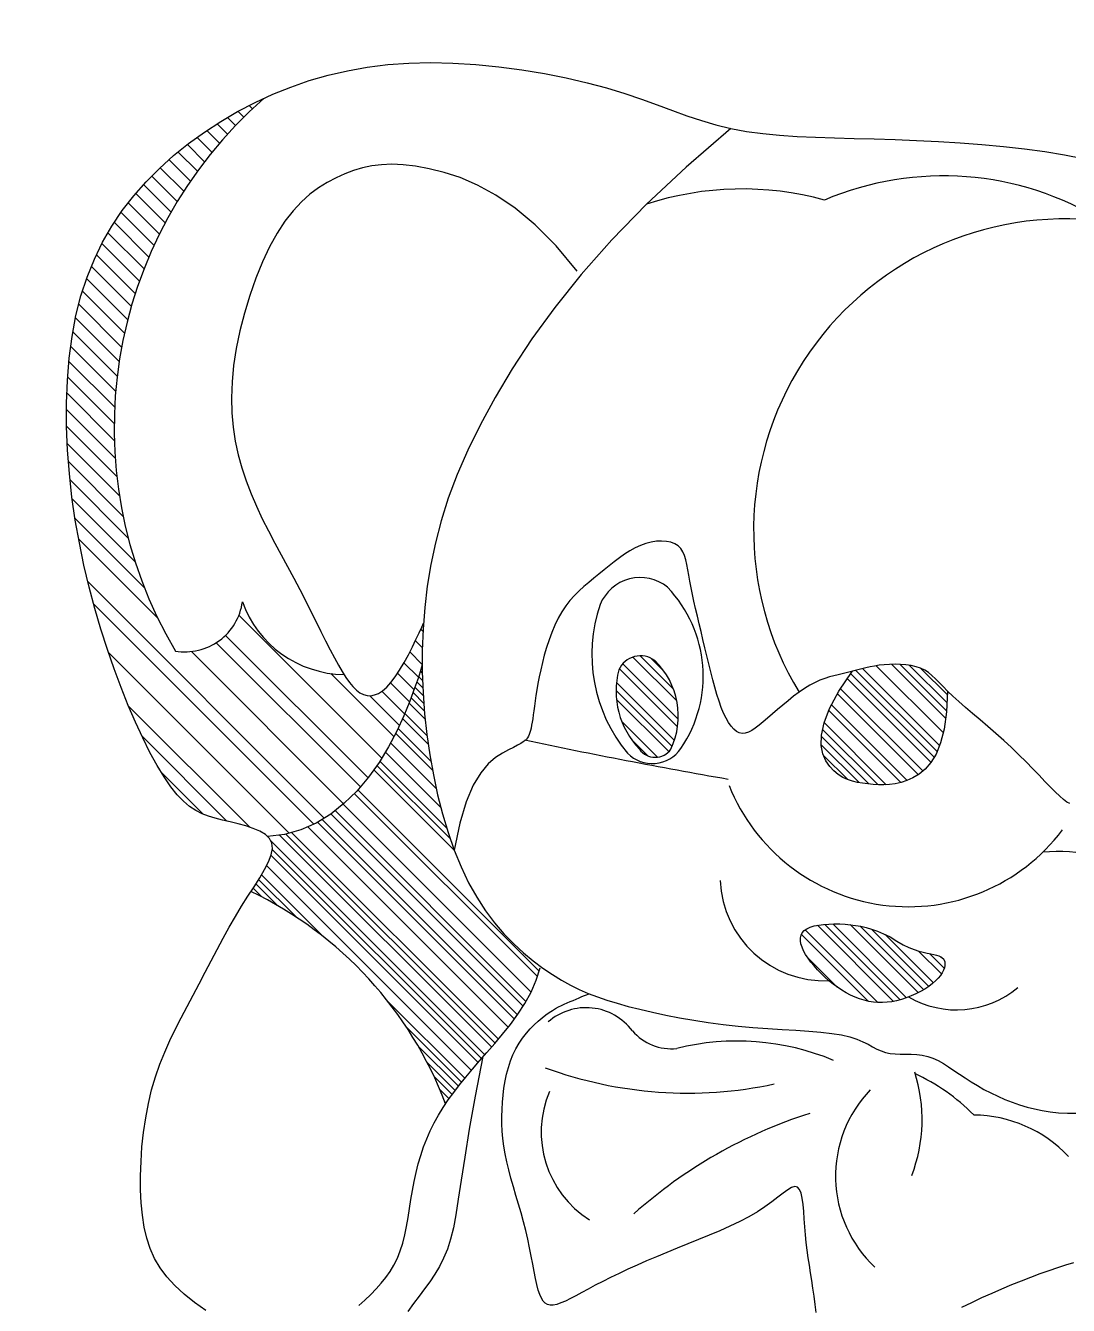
# Model space of a CAD drawing. Header units: millimetres. Extents: x 30176 to 68715, y 55479 to 72995.
# Drawn here: x 48409.3 to 48612.4, y 57484.8 to 57734.2 of the extents above; entities that cross this region are included whole.
import ezdxf

# ---------------------------------------------------------------- set-up
doc = ezdxf.new("R2010")
doc.units = ezdxf.units.MM

# ---------------------------------------------------------------- blocks, each defined once
blk = doc.blocks.new('A$C7F2A1D0A')
for p, q in [((1620.87, 832.45), (1624.64, 833.33)), ((1624.64, 833.33), (1628.5, 834.02)), ((1628.5, 834.02), (1632.48, 834.52)), ((1632.48, 834.52), (1636.58, 834.82)), ((1636.58, 834.82), (1640.82, 834.92)), ((1640.82, 834.92), (1645.19, 834.82)), ((1645.19, 834.82), (1649.65, 834.53)), ((1649.65, 834.53), (1654.14, 834.08)), ((1654.14, 834.08), (1658.61, 833.48)), ((1658.61, 833.48), (1663, 832.75)), ((1613.61, 830.14), (1617.2, 831.39)), ((1617.2, 831.39), (1620.87, 832.45)), ((1663, 832.75), (1667.25, 831.91)), ((1667.25, 831.91), (1671.31, 830.97)), ((1671.31, 830.97), (1675.12, 829.96)), ((1606.63, 827.12), (1610.09, 828.72)), ((1610.09, 828.72), (1613.61, 830.14)), ((1675.12, 829.96), (1678.65, 828.88)), ((1678.65, 828.88), (1681.92, 827.78)), ((1603.24, 825.35), (1606.63, 827.12)), ((1606.11, 825.88), (1605.47, 826.52)), ((1607.81, 827.44), (1607.66, 827.59)), ((1681.92, 827.78), (1684.99, 826.68)), ((1684.99, 826.68), (1687.93, 825.59)), ((1687.93, 825.59), (1690.77, 824.56)), ((1596.76, 821.35), (1599.94, 823.43)), ((1601.25, 820.94), (1599.23, 822.96)), ((1599.94, 823.43), (1603.24, 825.35)), ((1602.82, 822.63), (1601.26, 824.19)), ((1604.44, 824.28), (1603.32, 825.4)), ((1690.77, 824.56), (1693.59, 823.61)), ((1693.59, 823.61), (1696.42, 822.76)), ((1593.69, 819.13), (1596.76, 821.35)), ((1599.72, 819.2), (1597.25, 821.67)), ((1699.34, 822.05), (1690.61, 814.55)), ((1696.42, 822.76), (1699.34, 822.05)), ((1699.34, 822.05), (1702.37, 821.48)), ((1702.37, 821.48), (1705.54, 821.06)), ((1705.54, 821.06), (1708.83, 820.74)), ((1708.83, 820.74), (1712.26, 820.52)), ((1712.26, 820.52), (1715.82, 820.36)), ((1590.77, 816.77), (1593.69, 819.13)), ((1596.79, 815.59), (1593.45, 818.93)), ((1598.23, 817.42), (1595.33, 820.32)), ((1715.82, 820.36), (1719.51, 820.24)), ((1719.51, 820.24), (1723.33, 820.14)), ((1723.33, 820.14), (1727.28, 820.03)), ((1727.28, 820.03), (1731.35, 819.9)), ((1731.35, 819.9), (1735.52, 819.73)), ((1735.52, 819.73), (1739.75, 819.52)), ((1739.75, 819.52), (1744, 819.26)), ((1744, 819.26), (1748.24, 818.94)), ((1748.24, 818.94), (1752.42, 818.55)), ((1752.42, 818.55), (1756.52, 818.09)), ((1756.52, 818.09), (1760.49, 817.55)), ((1588, 814.27), (1590.77, 816.77)), ((1594.05, 811.81), (1589.88, 815.97)), ((1595.4, 813.72), (1591.64, 817.47)), ((1760.49, 817.55), (1764.31, 816.93)), ((1764.31, 816.93), (1767.99, 816.23)), ((1585.41, 811.66), (1588, 814.27)), ((1592.74, 809.84), (1588.16, 814.42)), ((1624.13, 813.21), (1622.42, 812.46)), ((1625.84, 813.85), (1624.13, 813.21)), ((1627.58, 814.38), (1625.84, 813.85)), ((1629.38, 814.77), (1627.58, 814.38)), ((1631.27, 815.01), (1629.38, 814.77)), ((1633.3, 815.09), (1631.27, 815.01)), ((1635.5, 815), (1633.3, 815.09)), ((1637.9, 814.72), (1635.5, 815)), ((1640.54, 814.23), (1637.9, 814.72)), ((1643.45, 813.52), (1640.54, 814.23)), ((1646.6, 812.49), (1643.45, 813.52)), ((1690.61, 814.55), (1682.9, 807.32)), ((1583, 808.92), (1585.41, 811.66)), ((1590.28, 805.77), (1584.93, 811.12)), ((1591.49, 807.83), (1586.53, 812.79)), ((1619, 810.51), (1617.32, 809.26)), ((1620.71, 811.57), (1619, 810.51)), ((1622.42, 812.46), (1620.71, 811.57)), ((1649.98, 811.04), (1646.6, 812.49)), ((1653.57, 809.09), (1649.98, 811.04)), ((1580.78, 806.06), (1583, 808.92)), ((1589.12, 803.66), (1583.4, 809.38)), ((1617.32, 809.26), (1615.66, 807.79)), ((1657.33, 806.53), (1653.57, 809.09)), ((1578.76, 803.06), (1580.78, 806.06)), ((1586.96, 799.29), (1580.54, 805.71)), ((1588.02, 801.5), (1581.95, 807.57)), ((1614.04, 806.05), (1612.46, 804.03)), ((1615.66, 807.79), (1614.04, 806.05)), ((1661.24, 803.27), (1657.33, 806.53)), ((1682.9, 807.32), (1676.12, 800.34)), ((1576.95, 799.91), (1578.76, 803.06)), ((1585.96, 797.02), (1579.23, 803.75)), ((1612.46, 804.03), (1610.93, 801.69)), ((1665.27, 799.22), (1661.24, 803.27)), ((1585.02, 794.7), (1577.99, 801.72)), ((1610.93, 801.69), (1609.46, 799.02)), ((1575.33, 796.6), (1576.95, 799.91)), ((1584.13, 792.32), (1576.81, 799.64)), ((1609.46, 799.02), (1608.07, 796.06)), ((1669.42, 794.26), (1665.27, 799.22)), ((1676.12, 800.34), (1670.19, 793.63)), ((1573.92, 793.12), (1575.33, 796.6)), ((1583.3, 789.88), (1575.74, 797.44)), ((1608.07, 796.06), (1606.79, 792.89)), ((1572.73, 789.46), (1573.92, 793.12)), ((1582.54, 787.38), (1574.75, 795.17)), ((1670.19, 793.63), (1665.04, 787.2)), ((1581.84, 784.81), (1573.83, 792.82)), ((1606.79, 792.89), (1605.61, 789.55)), ((1571.75, 785.61), (1572.73, 789.46)), ((1581.21, 782.17), (1573.02, 790.36)), ((1605.61, 789.55), (1604.58, 786.11)), ((1570.98, 781.56), (1571.75, 785.61)), ((1580.65, 779.46), (1572.31, 787.81)), ((1604.58, 786.11), (1603.7, 782.65)), ((1665.04, 787.2), (1660.57, 781.05)), ((1580.18, 776.67), (1571.67, 785.18)), ((1570.43, 777.34), (1570.98, 781.56)), ((1579.79, 773.8), (1571.15, 782.43)), ((1603.7, 782.65), (1602.98, 779.21)), ((1660.57, 781.05), (1656.72, 775.2)), ((1579.49, 770.83), (1570.72, 779.59)), ((1602.98, 779.21), (1602.46, 775.87)), ((1570.07, 772.98), (1570.43, 777.34)), ((1579.29, 767.76), (1570.37, 776.68)), ((1602.46, 775.87), (1602.15, 772.67)), ((1579.19, 764.59), (1570.12, 773.66)), ((1656.72, 775.2), (1653.39, 769.64)), ((1569.9, 768.51), (1570.07, 772.98)), ((1602.15, 772.67), (1602.03, 769.61)), ((1569.92, 763.98), (1569.9, 768.51)), ((1579.22, 761.29), (1569.98, 770.54)), ((1602.03, 769.61), (1602.1, 766.68)), ((1653.39, 769.64), (1650.53, 764.38)), ((1579.39, 757.85), (1569.91, 767.34)), ((1602.1, 766.68), (1602.35, 763.86)), ((1579.72, 754.26), (1569.92, 764.06)), ((1570.11, 759.4), (1569.92, 763.98)), ((1602.35, 763.86), (1602.76, 761.14)), ((1650.53, 764.38), (1648.08, 759.38)), ((1580.23, 750.49), (1570.06, 760.66)), ((1602.76, 761.14), (1603.33, 758.5)), ((1570.46, 754.81), (1570.11, 759.4)), ((1603.33, 758.5), (1604.04, 755.92)), ((1648.08, 759.38), (1646.01, 754.62)), ((1580.95, 746.49), (1570.28, 757.16)), ((1604.04, 755.92), (1604.88, 753.39)), ((1570.97, 750.25), (1570.46, 754.81)), ((1581.95, 742.23), (1570.6, 753.58)), ((1604.88, 753.39), (1605.85, 750.9)), ((1646.01, 754.62), (1644.29, 750.04)), ((1605.85, 750.9), (1606.91, 748.44)), ((1571.62, 745.75), (1570.97, 750.25)), ((1583.29, 737.62), (1571.02, 749.89)), ((1606.91, 748.44), (1608.05, 746.02)), ((1644.29, 750.04), (1642.89, 745.62)), ((1585.1, 732.54), (1571.58, 746.07)), ((1572.41, 741.31), (1571.62, 745.75)), ((1608.05, 746.02), (1609.25, 743.64)), ((1609.25, 743.64), (1610.49, 741.28)), ((1642.89, 745.62), (1641.76, 741.31)), ((1587.64, 726.74), (1572.27, 742.11)), ((1573.31, 736.96), (1572.41, 741.31)), ((1610.49, 741.28), (1611.73, 738.97)), ((1641.76, 741.31), (1640.87, 737.08)), ((1681.71, 740.82), (1680.67, 740.34)), ((1682.77, 741.2), (1681.71, 740.82)), ((1683.82, 741.47), (1682.77, 741.2)), ((1684.85, 741.63), (1683.82, 741.47)), ((1685.84, 741.67), (1684.85, 741.63)), ((1686.77, 741.61), (1685.84, 741.67)), ((1687.63, 741.43), (1686.77, 741.61)), ((1688.39, 741.14), (1687.63, 741.43)), ((1689.04, 740.74), (1688.39, 741.14)), ((1689.56, 740.22), (1689.04, 740.74)), ((1611.73, 738.97), (1612.97, 736.69)), ((1677.62, 738.39), (1676.62, 737.63)), ((1678.62, 739.11), (1677.62, 738.39)), ((1679.64, 739.76), (1678.62, 739.11)), ((1680.67, 740.34), (1679.64, 739.76)), ((1689.98, 739.59), (1689.56, 740.22)), ((1690.31, 738.86), (1689.98, 739.59)), ((1690.56, 738.02), (1690.31, 738.86)), ((1574.33, 732.69), (1573.31, 736.96)), ((1612.97, 736.69), (1614.18, 734.44)), ((1640.87, 737.08), (1640.2, 732.89)), ((1674.63, 736.04), (1673.64, 735.23)), ((1675.62, 736.84), (1674.63, 736.04)), ((1676.62, 737.63), (1675.62, 736.84)), ((1690.78, 737.1), (1690.56, 738.02)), ((1690.96, 736.09), (1690.78, 737.1)), ((1691.15, 735), (1690.96, 736.09)), ((1620.13, 687.71), (1574.07, 733.78)), ((1614.18, 734.44), (1615.34, 732.23)), ((1671.68, 733.63), (1670.71, 732.82)), ((1672.66, 734.43), (1671.68, 733.63)), ((1673.64, 735.23), (1672.66, 734.43)), ((1691.35, 733.83), (1691.15, 735)), ((1691.58, 732.59), (1691.35, 733.83)), ((1575.43, 728.53), (1574.33, 732.69)), ((1615.34, 732.23), (1616.45, 730.07)), ((1640.2, 732.89), (1639.7, 728.7)), ((1668.86, 731.07), (1667.99, 730.1)), ((1669.77, 731.97), (1668.86, 731.07)), ((1670.71, 732.82), (1669.77, 731.97)), ((1691.85, 731.29), (1691.58, 732.59)), ((1692.15, 729.93), (1691.85, 731.29)), ((1618.06, 686.52), (1575.21, 729.37)), ((1576.62, 724.48), (1575.43, 728.53)), ((1604.21, 729.77), (1604.17, 729.81)), ((1616.45, 730.07), (1617.51, 727.97)), ((1639.7, 728.7), (1639.38, 724.52)), ((1667.17, 729.06), (1666.4, 727.91)), ((1667.99, 730.1), (1667.17, 729.06)), ((1692.47, 728.52), (1692.15, 729.93)), ((1692.81, 727.07), (1692.47, 728.52)), ((1631.33, 699.39), (1603.49, 727.22)), ((1617.51, 727.97), (1618.52, 725.95)), ((1618.52, 725.95), (1619.48, 724.02)), ((1665.69, 726.65), (1665.04, 725.3)), ((1666.4, 727.91), (1665.69, 726.65)), ((1693.16, 725.57), (1692.81, 727.07)), ((1577.88, 720.55), (1576.62, 724.48)), ((1628.65, 695.53), (1600.89, 723.29)), ((1619.48, 724.02), (1620.39, 722.2)), ((1637.99, 722.5), (1638.61, 723.8)), ((1638.61, 723.8), (1639.11, 724.88)), ((1639.36, 724.03), (1638.92, 724.46)), ((1639.11, 724.88), (1639.47, 725.67)), ((1639.38, 724.52), (1639.21, 720.36)), ((1664.44, 723.88), (1663.91, 722.42)), ((1665.04, 725.3), (1664.44, 723.88)), ((1693.53, 724.04), (1693.16, 725.57)), ((1693.9, 722.48), (1693.53, 724.04)), ((1627.15, 693.76), (1599.06, 721.85)), ((1620.39, 722.2), (1621.26, 720.5)), ((1636.5, 719.52), (1637.28, 721.05)), ((1637.28, 721.05), (1637.99, 722.5)), ((1639.23, 720.88), (1637.87, 722.25)), ((1663.42, 720.93), (1662.99, 719.44)), ((1663.91, 722.42), (1663.42, 720.93)), ((1694.27, 720.9), (1693.9, 722.48)), ((1694.64, 719.31), (1694.27, 720.9)), ((1579.2, 716.76), (1577.88, 720.55)), ((1613.29, 684.76), (1578.09, 719.96)), ((1623.9, 690.47), (1594.23, 720.15)), ((1621.26, 720.5), (1622.09, 718.93)), ((1622.09, 718.93), (1622.87, 717.5)), ((1635.66, 717.99), (1636.5, 719.52)), ((1639.21, 717.64), (1636.78, 720.07)), ((1639.21, 720.36), (1639.21, 716.22)), ((1662.99, 719.44), (1662.61, 717.98)), ((1688.8, 710.52), (1680.26, 719.05)), ((1688.15, 712.8), (1681.65, 719.3)), ((1686.36, 716.23), (1683.73, 718.86)), ((1695.02, 717.73), (1694.64, 719.31)), ((1580.56, 713.12), (1579.2, 716.76)), ((1633.68, 703.56), (1621.38, 715.86)), ((1622.87, 717.5), (1623.61, 716.23)), ((1623.61, 716.23), (1624.33, 715.1)), ((1633.94, 715.21), (1634.8, 716.53)), ((1637.62, 712.69), (1634.4, 715.91)), ((1634.8, 716.53), (1635.66, 717.99)), ((1638.46, 715.12), (1635.64, 717.94)), ((1638.94, 716.65), (1638.45, 715.09)), ((1639.22, 716), (1638.85, 716.36)), ((1639.21, 717.55), (1638.94, 716.65)), ((1639.21, 717.42), (1639.18, 717.45)), ((1639.21, 716.22), (1639.36, 712.11)), ((1662.28, 716.56), (1661.99, 715.2)), ((1662.61, 717.98), (1662.28, 716.56)), ((1688.94, 705.47), (1677.62, 716.8)), ((1689.08, 706.97), (1678.29, 717.76)), ((1695.4, 716.17), (1695.02, 717.73)), ((1695.79, 714.65), (1695.4, 716.17)), ((1721.03, 715.8), (1720.22, 715.62)), ((1720.36, 712.4), (1722.95, 716.27)), ((1721.81, 715.98), (1721.03, 715.8)), ((1722.57, 716.17), (1721.81, 715.98)), ((1723.32, 716.37), (1722.57, 716.17)), ((1738.94, 699.58), (1722.67, 715.85)), ((1724.07, 716.58), (1723.32, 716.37)), ((1739.5, 700.65), (1723.68, 716.47)), ((1724.84, 716.78), (1724.07, 716.58)), ((1725.62, 716.98), (1724.84, 716.78)), ((1739.97, 701.82), (1724.97, 716.82)), ((1726.44, 717.16), (1725.62, 716.98)), ((1727.31, 717.32), (1726.44, 717.16)), ((1728.23, 717.46), (1727.31, 717.32)), ((1740.7, 704.35), (1727.67, 717.38)), ((1729.22, 717.57), (1728.23, 717.46)), ((1730.26, 717.64), (1729.22, 717.57)), ((1731.32, 717.66), (1730.26, 717.64)), ((1741.17, 707.15), (1730.67, 717.65)), ((1732.39, 717.64), (1731.32, 717.66)), ((1741.36, 708.6), (1732.31, 717.64)), ((1733.44, 717.55), (1732.39, 717.64)), ((1734.46, 717.4), (1733.44, 717.55)), ((1741.44, 710.15), (1734.13, 717.45)), ((1735.42, 717.18), (1734.46, 717.4)), ((1736.3, 716.89), (1735.42, 717.18)), ((1737.09, 716.5), (1736.3, 716.89)), ((1741.52, 711.7), (1736.36, 716.85)), ((1737.81, 716.04), (1737.09, 716.5)), ((1738.5, 715.49), (1737.81, 716.04)), ((1624.33, 715.1), (1625.03, 714.13)), ((1625.03, 714.13), (1625.71, 713.31)), ((1625.71, 713.31), (1626.39, 712.64)), ((1632.28, 713.2), (1633.1, 714.1)), ((1636.73, 710.32), (1633.03, 714.02)), ((1633.1, 714.1), (1633.94, 715.21)), ((1638.45, 715.09), (1637.73, 712.99)), ((1639.32, 713.06), (1638.16, 714.23)), ((1639.27, 714.53), (1638.51, 715.29)), ((1661.75, 713.92), (1661.54, 712.71)), ((1661.99, 715.2), (1661.75, 713.92)), ((1688.33, 702.82), (1677.06, 714.09)), ((1696.19, 713.18), (1695.79, 714.65)), ((1714.73, 713.6), (1713.69, 712.96)), ((1715.73, 714.13), (1714.73, 713.6)), ((1716.69, 714.56), (1715.73, 714.13)), ((1717.62, 714.91), (1716.69, 714.56)), ((1718.52, 715.19), (1717.62, 714.91)), ((1719.38, 715.42), (1718.52, 715.19)), ((1720.22, 715.62), (1719.38, 715.42)), ((1738.32, 698.56), (1722.01, 714.87)), ((1739.18, 714.85), (1738.5, 715.49)), ((1739.9, 714.13), (1739.18, 714.85)), ((1740.68, 713.32), (1739.9, 714.13)), ((1741.55, 712.43), (1740.68, 713.32)), ((1581.95, 709.64), (1580.56, 713.12)), ((1626.39, 712.64), (1627.07, 712.13)), ((1627.07, 712.13), (1627.76, 711.77)), ((1627.76, 711.77), (1628.46, 711.57)), ((1628.46, 711.57), (1629.19, 711.54)), ((1634.76, 705.76), (1629.01, 711.51)), ((1629.19, 711.54), (1629.93, 711.68)), ((1629.93, 711.68), (1630.69, 711.99)), ((1630.69, 711.99), (1631.47, 712.5)), ((1635.78, 708.01), (1631.36, 712.42)), ((1631.47, 712.5), (1632.28, 713.2)), ((1637.73, 712.99), (1636.79, 710.47)), ((1639.62, 708.52), (1637.03, 711.11)), ((1639.51, 710.05), (1637.42, 712.14)), ((1639.4, 711.57), (1637.8, 713.17)), ((1639.36, 712.11), (1639.65, 708.03)), ((1661.36, 711.58), (1661.21, 710.51)), ((1661.54, 712.71), (1661.36, 711.58)), ((1687.88, 701.64), (1676.97, 712.54)), ((1687.24, 700.64), (1677.05, 710.83)), ((1696.6, 711.78), (1696.19, 713.18)), ((1697.03, 710.47), (1696.6, 711.78)), ((1711.56, 711.42), (1710.49, 710.57)), ((1712.63, 712.22), (1711.56, 711.42)), ((1713.69, 712.96), (1712.63, 712.22)), ((1718.57, 709.07), (1720.36, 712.4)), ((1735.82, 696.16), (1720.09, 711.89)), ((1736.75, 696.87), (1720.71, 712.91)), ((1741.55, 712.43), (1741.35, 708.38)), ((1742.56, 711.46), (1741.55, 712.43)), ((1743.72, 710.4), (1742.56, 711.46)), ((1583.35, 706.36), (1581.95, 709.64)), ((1605.59, 685.92), (1582, 709.51)), ((1636.79, 710.47), (1635.63, 707.64)), ((1639.77, 706.96), (1636.64, 710.09)), ((1660.95, 708.62), (1660.84, 707.8)), ((1661.07, 709.53), (1660.95, 708.62)), ((1661.21, 710.51), (1661.07, 709.53)), ((1697.47, 709.26), (1697.03, 710.47)), ((1697.92, 708.15), (1697.47, 709.26)), ((1708.41, 708.83), (1707.42, 707.98)), ((1709.43, 709.7), (1708.41, 708.83)), ((1710.49, 710.57), (1709.43, 709.7)), ((1717.48, 706.23), (1718.57, 709.07)), ((1732.46, 694.63), (1718.42, 708.67)), ((1733.68, 695.04), (1718.95, 709.77)), ((1741.35, 708.38), (1740.87, 705.04)), ((1745.01, 709.26), (1743.72, 710.4)), ((1746.4, 708.07), (1745.01, 709.26)), ((1584.77, 703.31), (1583.35, 706.36)), ((1635.63, 707.64), (1634.24, 704.63)), ((1640.36, 702.12), (1635.38, 707.11)), ((1640.12, 703.78), (1635.81, 708.09)), ((1639.65, 708.03), (1640.09, 704)), ((1660.52, 705.78), (1660.41, 705.24)), ((1660.63, 706.38), (1660.52, 705.78)), ((1660.73, 707.05), (1660.63, 706.38)), ((1660.84, 707.8), (1660.73, 707.05)), ((1685.04, 699.57), (1678.07, 706.54)), ((1698.39, 707.17), (1697.92, 708.15)), ((1698.88, 706.31), (1698.39, 707.17)), ((1699.38, 705.58), (1698.88, 706.31)), ((1704.83, 705.79), (1704.09, 705.24)), ((1705.63, 706.45), (1704.83, 705.79)), ((1706.5, 707.18), (1705.63, 706.45)), ((1707.42, 707.98), (1706.5, 707.18)), ((1716.96, 703.84), (1717.48, 706.23)), ((1729.61, 694.2), (1717.51, 706.31)), ((1747.88, 706.81), (1746.4, 708.07)), ((1749.41, 705.51), (1747.88, 706.81)), ((1601.14, 687.1), (1584.62, 703.63)), ((1586.17, 700.5), (1584.77, 703.31)), ((1634.24, 704.63), (1632.63, 701.55)), ((1641.2, 697.04), (1634.02, 704.22)), ((1640.89, 698.77), (1634.49, 705.17)), ((1640.09, 704), (1640.66, 700.01)), ((1659.73, 703.35), (1659.52, 703.08)), ((1659.89, 703.64), (1659.73, 703.35)), ((1660.04, 703.97), (1659.89, 703.64)), ((1660.17, 704.34), (1660.04, 703.97)), ((1660.3, 704.77), (1660.17, 704.34)), ((1660.41, 705.24), (1660.3, 704.77)), ((1699.9, 705), (1699.38, 705.58)), ((1700.43, 704.57), (1699.9, 705)), ((1700.98, 704.3), (1700.43, 704.57)), ((1701.54, 704.2), (1700.98, 704.3)), ((1702.13, 704.25), (1701.54, 704.2)), ((1702.75, 704.45), (1702.13, 704.25)), ((1703.4, 704.78), (1702.75, 704.45)), ((1704.09, 705.24), (1703.4, 704.78)), ((1716.92, 701.84), (1716.96, 703.84)), ((1726.2, 694.36), (1716.96, 703.59)), ((1727.98, 694.21), (1717.21, 704.98)), ((1740.87, 705.04), (1740.18, 702.33)), ((1750.95, 704.17), (1749.41, 705.51)), ((1752.5, 702.8), (1750.95, 704.17)), ((1632.63, 701.55), (1630.8, 698.51)), ((1641.94, 693.47), (1633.05, 702.36)), ((1656.02, 700.97), (1654.84, 700.36)), ((1657, 701.46), (1656.02, 700.97)), ((1657.79, 701.88), (1657, 701.46)), ((1658.41, 702.23), (1657.79, 701.88)), ((1658.88, 702.54), (1658.41, 702.23)), ((1659.25, 702.82), (1658.88, 702.54)), ((1659.52, 703.08), (1659.25, 702.82)), ((1683.15, 699.83), (1679.95, 703.03)), ((1717.25, 700.2), (1716.92, 701.84)), ((1724.31, 694.61), (1716.93, 701.99)), ((1740.18, 702.33), (1739.3, 700.17)), ((1754, 701.42), (1752.5, 702.8)), ((1755.45, 700.03), (1754, 701.42)), ((1587.56, 697.96), (1586.17, 700.5)), ((1630.8, 698.51), (1628.75, 695.64)), ((1644, 685.76), (1630.97, 698.79)), ((1642.85, 689.73), (1632.03, 700.56)), ((1640.66, 700.01), (1641.37, 696.09)), ((1652.07, 698.28), (1650.6, 696.53)), ((1653.51, 699.51), (1652.07, 698.28)), ((1654.84, 700.36), (1653.51, 699.51)), ((1717.84, 698.85), (1717.25, 700.2)), ((1722.1, 695.18), (1717.38, 699.9)), ((1718.59, 697.76), (1717.84, 698.85)), ((1738.29, 698.5), (1737.17, 697.22)), ((1739.3, 700.17), (1738.29, 698.5)), ((1756.84, 698.66), (1755.45, 700.03)), ((1758.15, 697.32), (1756.84, 698.66)), ((1588.91, 695.73), (1587.56, 697.96)), ((1596.52, 688.46), (1588.39, 696.59)), ((1645.46, 681.46), (1629.81, 697.12)), ((1644.7, 683.64), (1630.39, 697.95)), ((1641.37, 696.09), (1642.2, 692.25)), ((1650.6, 696.53), (1649.14, 694.11)), ((1719.39, 696.87), (1718.59, 697.76)), ((1720.24, 696.17), (1719.39, 696.87)), ((1721.13, 695.61), (1720.24, 696.17)), ((1735.99, 696.26), (1734.8, 695.55)), ((1737.17, 697.22), (1735.99, 696.26)), ((1759.38, 696.04), (1758.15, 697.32)), ((1760.52, 694.85), (1759.38, 696.04)), ((1590.22, 693.81), (1588.91, 695.73)), ((1591.47, 692.23), (1590.22, 693.81)), ((1628.75, 695.64), (1626.49, 692.97)), ((1649.14, 694.11), (1647.76, 690.89)), ((1722.06, 695.2), (1721.13, 695.61)), ((1723.01, 694.89), (1722.06, 695.2)), ((1723.99, 694.66), (1723.01, 694.89)), ((1724.99, 694.5), (1723.99, 694.66)), ((1726.01, 694.37), (1724.99, 694.5)), ((1727.05, 694.27), (1726.01, 694.37)), ((1728.1, 694.2), (1727.05, 694.27)), ((1729.16, 694.18), (1728.1, 694.2)), ((1730.25, 694.24), (1729.16, 694.18)), ((1731.36, 694.38), (1730.25, 694.24)), ((1732.48, 694.64), (1731.36, 694.38)), ((1733.63, 695.02), (1732.48, 694.64)), ((1734.8, 695.55), (1733.63, 695.02)), ((1761.58, 693.75), (1760.52, 694.85)), ((1762.53, 692.78), (1761.58, 693.75)), ((1592.69, 690.96), (1591.47, 692.23)), ((1593.89, 689.95), (1592.69, 690.96)), ((1626.49, 692.97), (1624.02, 690.57)), ((1661.64, 656.8), (1625.97, 692.47)), ((1661.98, 657.88), (1626.67, 693.19)), ((1642.2, 692.25), (1643.17, 688.52)), ((1647.76, 690.89), (1646.51, 686.72)), ((1763.39, 691.96), (1762.53, 692.78)), ((1764.14, 691.31), (1763.39, 691.96)), ((1764.79, 690.82), (1764.14, 691.31)), ((1765.36, 690.51), (1764.79, 690.82)), ((1595.09, 689.16), (1593.89, 689.95)), ((1596.31, 688.54), (1595.09, 689.16)), ((1597.57, 688.05), (1596.31, 688.54)), ((1621.37, 688.47), (1618.54, 686.73)), ((1624.02, 690.57), (1621.37, 688.47)), ((1658.89, 651.07), (1621.43, 688.52)), ((1659.42, 651.95), (1622.22, 689.15)), ((1660.42, 653.78), (1623.8, 690.4)), ((1643.17, 688.52), (1644.25, 684.91)), ((1598.9, 687.66), (1597.57, 688.05)), ((1600.31, 687.3), (1598.9, 687.66)), ((1601.8, 686.95), (1600.31, 687.3)), ((1603.34, 686.57), (1601.8, 686.95)), ((1604.85, 686.16), (1603.34, 686.57)), ((1606.28, 685.69), (1604.85, 686.16)), ((1618.54, 686.73), (1615.53, 685.39)), ((1655.95, 646.93), (1616.89, 686)), ((1657.17, 648.54), (1618.81, 686.9)), ((1657.77, 649.36), (1619.69, 687.44)), ((1646.51, 686.72), (1645.46, 681.46)), ((1607.57, 685.14), (1606.28, 685.69)), ((1608.65, 684.49), (1607.57, 685.14)), ((1609.45, 683.71), (1608.65, 684.49)), ((1612.37, 684.5), (1609.05, 684.1)), ((1609.93, 682.8), (1609.45, 683.71)), ((1651.41, 641.58), (1609.65, 683.34)), ((1652.73, 643.09), (1611.43, 684.39)), ((1615.53, 685.39), (1612.37, 684.5)), ((1653.39, 643.84), (1612.65, 684.58)), ((1654.04, 644.61), (1613.75, 684.89)), ((1644.25, 684.91), (1645.46, 681.46)), ((1609.79, 680.52), (1610.03, 681.74)), ((1610.03, 681.74), (1609.93, 682.8)), ((1650.75, 640.82), (1610, 681.57)), ((1645.46, 681.46), (1646.8, 678.19)), ((1608.49, 677.67), (1609.26, 679.16)), ((1648.79, 638.54), (1608.89, 678.44)), ((1609.26, 679.16), (1609.79, 680.52)), ((1650.09, 640.07), (1609.75, 680.41)), ((1606.44, 674.32), (1607.54, 676.05)), ((1607.54, 676.05), (1608.49, 677.67)), ((1619.77, 664.73), (1607.88, 676.62)), ((1646.8, 678.19), (1648.25, 675.11)), ((1605.25, 672.48), (1606.44, 674.32)), ((1607.87, 672.39), (1606.24, 674.02)), ((1611, 670.67), (1606.79, 674.88)), ((1614.71, 668.38), (1607.34, 675.75)), ((1648.25, 675.11), (1649.82, 672.26)), ((1604.03, 670.55), (1605.25, 672.48)), ((1649.82, 672.26), (1651.51, 669.65)), ((1601.61, 666.44), (1602.82, 668.53)), ((1602.82, 668.53), (1604.03, 670.55)), ((1651.51, 669.65), (1653.28, 667.27)), ((1600.42, 664.29), (1601.61, 666.44)), ((1653.28, 667.27), (1655.13, 665.11)), ((1713.62, 665.78), (1714.13, 666.14)), ((1727.96, 651.76), (1713.8, 665.91)), ((1714.13, 666.14), (1714.79, 666.44)), ((1714.79, 666.44), (1715.56, 666.67)), ((1715.56, 666.67), (1716.45, 666.85)), ((1731.01, 651.97), (1716.19, 666.8)), ((1716.45, 666.85), (1717.41, 666.98)), ((1717.41, 666.98), (1718.42, 667.05)), ((1732.33, 652.29), (1717.62, 666.99)), ((1718.42, 667.05), (1719.48, 667.08)), ((1733.57, 652.68), (1719.18, 667.07)), ((1719.48, 667.08), (1720.54, 667.07)), ((1720.54, 667.07), (1721.6, 667.01)), ((1721.6, 667.01), (1722.62, 666.92)), ((1735.83, 653.69), (1722.59, 666.93)), ((1722.62, 666.92), (1723.64, 666.79)), ((1723.64, 666.79), (1724.66, 666.61)), ((1736.88, 654.27), (1724.52, 666.63)), ((1724.66, 666.61), (1725.69, 666.36)), ((1725.69, 666.36), (1726.76, 666.04)), ((1737.88, 654.9), (1726.73, 666.05)), ((1726.76, 666.04), (1727.89, 665.64)), ((1599.24, 662.1), (1600.42, 664.29)), ((1655.13, 665.11), (1657.02, 663.17)), ((1712.88, 664.36), (1713, 664.89)), ((1712.88, 663.79), (1712.88, 664.36)), ((1712.99, 663.17), (1712.88, 663.79)), ((1713, 664.89), (1713.24, 665.36)), ((1726.07, 652.01), (1713.07, 665.02)), ((1713.24, 665.36), (1713.62, 665.78)), ((1727.89, 665.64), (1729.09, 665.16)), ((1729.09, 665.16), (1730.37, 664.58)), ((1738.8, 655.61), (1729.39, 665.02)), ((1730.37, 664.58), (1731.66, 663.7)), ((1731.66, 663.7), (1732.87, 663)), ((1598.06, 659.88), (1599.24, 662.1)), ((1657.02, 663.17), (1658.93, 661.42)), ((1658.93, 661.42), (1660.84, 659.85)), ((1713.2, 662.52), (1712.99, 663.17)), ((1713.51, 661.83), (1713.2, 662.52)), ((1713.9, 661.12), (1713.51, 661.83)), ((1714.37, 660.38), (1713.9, 661.12)), ((1732.87, 663), (1733.99, 662.46)), ((1733.99, 662.46), (1735.02, 662.06)), ((1735.02, 662.06), (1735.96, 661.76)), ((1740.35, 657.33), (1735.91, 661.77)), ((1735.96, 661.76), (1736.82, 661.54)), ((1736.82, 661.54), (1737.59, 661.38)), ((1737.59, 661.38), (1738.28, 661.24)), ((1740.88, 658.43), (1738.03, 661.29)), ((1738.28, 661.24), (1738.88, 661.11)), ((1738.88, 661.11), (1739.4, 660.98)), ((1739.4, 660.98), (1739.84, 660.84)), ((1596.89, 657.64), (1598.06, 659.88)), ((1660.84, 659.85), (1662.73, 658.45)), ((1661.41, 656.08), (1662.18, 658.52)), ((1662.73, 658.45), (1664.57, 657.22)), ((1720.05, 654.76), (1714.26, 660.55)), ((1714.92, 659.63), (1714.37, 660.38)), ((1715.53, 658.88), (1714.92, 659.63)), ((1716.19, 658.13), (1715.53, 658.88)), ((1739.84, 660.84), (1740.21, 660.68)), ((1740.21, 660.68), (1740.5, 660.49)), ((1740.82, 660.13), (1740.39, 660.56)), ((1740.5, 660.49), (1740.73, 660.27)), ((1740.73, 660.27), (1740.89, 660.01)), ((1740.92, 658.52), (1740.75, 658.05)), ((1740.89, 660.01), (1740.99, 659.71)), ((1741.01, 658.96), (1740.92, 658.52)), ((1740.99, 659.71), (1741.03, 659.36)), ((1741.03, 659.36), (1741.01, 658.96)), ((1595.73, 655.41), (1596.89, 657.64)), ((1660.41, 653.76), (1661.41, 656.08)), ((1664.57, 657.22), (1666.34, 656.12)), ((1666.34, 656.12), (1668.07, 655.16)), ((1716.91, 657.4), (1716.19, 658.13)), ((1717.66, 656.68), (1716.91, 657.4)), ((1718.44, 656), (1717.66, 656.68)), ((1719.25, 655.35), (1718.44, 656)), ((1739.21, 655.97), (1738.59, 655.43)), ((1739.74, 656.5), (1739.21, 655.97)), ((1740.16, 657.04), (1739.74, 656.5)), ((1740.5, 657.55), (1740.16, 657.04)), ((1740.75, 658.05), (1740.5, 657.55)), ((1594.56, 653.19), (1595.73, 655.41)), ((1659.2, 651.56), (1660.41, 653.76)), ((1668.07, 655.16), (1669.79, 654.3)), ((1669.79, 654.3), (1671.53, 653.53)), ((1671.22, 653.27), (1671.52, 653.39)), ((1671.52, 653.39), (1671.71, 653.47)), ((1671.53, 653.53), (1673.32, 652.84)), ((1720.08, 654.75), (1719.25, 655.35)), ((1720.92, 654.18), (1720.08, 654.75)), ((1721.78, 653.67), (1720.92, 654.18)), ((1722.66, 653.21), (1721.78, 653.67)), ((1735.36, 653.44), (1734.44, 653.03)), ((1736.25, 653.9), (1735.36, 653.44)), ((1737.09, 654.39), (1736.25, 653.9)), ((1737.88, 654.9), (1737.09, 654.39)), ((1738.59, 655.43), (1737.88, 654.9)), ((1592.26, 648.8), (1593.4, 650.99)), ((1593.4, 650.99), (1594.56, 653.19)), ((1647.5, 637), (1632.53, 651.97)), ((1657.85, 649.46), (1659.2, 651.56)), ((1665.19, 650.59), (1665.77, 650.91)), ((1665.77, 650.91), (1666.32, 651.19)), ((1666.32, 651.19), (1666.88, 651.45)), ((1666.88, 651.45), (1667.44, 651.69)), ((1667.44, 651.69), (1668.01, 651.93)), ((1668.01, 651.93), (1668.61, 652.18)), ((1668.61, 652.18), (1669.21, 652.43)), ((1669.21, 652.43), (1669.79, 652.67)), ((1669.79, 652.67), (1670.33, 652.9)), ((1670.33, 652.9), (1670.81, 653.1)), ((1670.81, 653.1), (1671.22, 653.27)), ((1673.32, 652.84), (1675.2, 652.2)), ((1675.2, 652.2), (1677.18, 651.6)), ((1677.18, 651.6), (1679.31, 651.01)), ((1679.31, 651.01), (1681.61, 650.43)), ((1723.54, 652.81), (1722.66, 653.21)), ((1724.42, 652.47), (1723.54, 652.81)), ((1725.31, 652.19), (1724.42, 652.47)), ((1726.2, 651.98), (1725.31, 652.19)), ((1727.1, 651.83), (1726.2, 651.98)), ((1727.99, 651.76), (1727.1, 651.83)), ((1728.89, 651.74), (1727.99, 651.76)), ((1729.79, 651.8), (1728.89, 651.74)), ((1730.71, 651.91), (1729.79, 651.8)), ((1731.63, 652.1), (1730.71, 651.91)), ((1732.56, 652.35), (1731.63, 652.1)), ((1733.5, 652.66), (1732.56, 652.35)), ((1734.44, 653.03), (1733.5, 652.66)), ((1591.14, 646.6), (1592.26, 648.8)), ((1656.38, 647.47), (1657.85, 649.46)), ((1661.81, 648.13), (1662.57, 648.77)), ((1662.57, 648.77), (1663.29, 649.33)), ((1663.29, 649.33), (1663.96, 649.81)), ((1663.96, 649.81), (1664.6, 650.23)), ((1664.6, 650.23), (1665.19, 650.59)), ((1681.61, 650.43), (1684.06, 649.86)), ((1684.06, 649.86), (1686.64, 649.31)), ((1686.64, 649.31), (1689.32, 648.79)), ((1689.32, 648.79), (1692.1, 648.3)), ((1590.06, 644.37), (1591.14, 646.6)), ((1646.87, 636.22), (1636.18, 646.91)), ((1654.86, 645.57), (1656.38, 647.47)), ((1659.49, 645.76), (1660.26, 646.62)), ((1660.26, 646.62), (1661.04, 647.41)), ((1661.04, 647.41), (1661.81, 648.13)), ((1692.1, 648.3), (1694.94, 647.85)), ((1694.94, 647.85), (1697.83, 647.46)), ((1697.83, 647.46), (1700.73, 647.14)), ((1700.73, 647.14), (1703.64, 646.88)), ((1703.64, 646.88), (1706.51, 646.68)), ((1706.51, 646.68), (1709.3, 646.5)), ((1709.3, 646.5), (1711.99, 646.34)), ((1711.99, 646.34), (1714.53, 646.18)), ((1714.53, 646.18), (1716.89, 645.98)), ((1716.89, 645.98), (1719.03, 645.74)), ((1589.05, 642.08), (1590.06, 644.37)), ((1651.81, 642.04), (1653.32, 643.76)), ((1653.32, 643.76), (1654.86, 645.57)), ((1657.43, 642.73), (1658.06, 643.81)), ((1658.06, 643.81), (1658.75, 644.82)), ((1658.75, 644.82), (1659.49, 645.76)), ((1719.03, 645.74), (1720.91, 645.43)), ((1720.91, 645.43), (1722.52, 645.04)), ((1722.52, 645.04), (1723.88, 644.59)), ((1723.88, 644.59), (1725.05, 644.11)), ((1725.05, 644.11), (1726.05, 643.61)), ((1726.05, 643.61), (1726.95, 643.13)), ((1588.1, 639.73), (1589.05, 642.08)), ((1646.24, 635.43), (1638.48, 643.2)), ((1651.02, 641.25), (1649.53, 633.54)), ((1650.36, 640.38), (1651.81, 642.04)), ((1656.4, 640.38), (1656.88, 641.58)), ((1656.88, 641.58), (1657.43, 642.73)), ((1726.95, 643.13), (1727.79, 642.68)), ((1727.79, 642.68), (1728.6, 642.31)), ((1728.6, 642.31), (1729.45, 642.02)), ((1729.45, 642.02), (1730.36, 641.84)), ((1730.36, 641.84), (1731.32, 641.75)), ((1731.32, 641.75), (1732.34, 641.71)), ((1732.34, 641.71), (1733.39, 641.69)), ((1733.39, 641.69), (1734.46, 641.67)), ((1734.46, 641.67), (1735.54, 641.61)), ((1735.54, 641.61), (1736.62, 641.48)), ((1736.62, 641.48), (1737.68, 641.25)), ((1737.68, 641.25), (1738.71, 640.89)), ((1738.71, 640.89), (1739.73, 640.43)), ((1587.25, 637.29), (1588.1, 639.73)), ((1645.63, 634.63), (1640.19, 640.07)), ((1647.7, 637.24), (1648.99, 638.79)), ((1648.99, 638.79), (1650.36, 640.38)), ((1655.64, 637.81), (1655.99, 639.11)), ((1655.99, 639.11), (1656.4, 640.38)), ((1739.73, 640.43), (1740.74, 639.87)), ((1740.74, 639.87), (1741.76, 639.23)), ((1741.76, 639.23), (1742.79, 638.54)), ((1742.79, 638.54), (1743.86, 637.81)), ((1586.49, 634.73), (1587.25, 637.29)), ((1645.02, 633.82), (1641.57, 637.28)), ((1646.48, 635.74), (1647.7, 637.24)), ((1655.13, 635.1), (1655.36, 636.47)), ((1655.36, 636.47), (1655.64, 637.81)), ((1743.86, 637.81), (1744.97, 637.06)), ((1744.97, 637.06), (1746.13, 636.3)), ((1746.13, 636.3), (1747.35, 635.56)), ((1585.85, 632.06), (1586.49, 634.73)), ((1644.43, 633), (1642.7, 634.73)), ((1644.27, 632.78), (1645.34, 634.25)), ((1645.34, 634.25), (1646.48, 635.74)), ((1649.53, 633.54), (1648.37, 627.05)), ((1654.83, 632.33), (1654.96, 633.72)), ((1654.96, 633.72), (1655.13, 635.1)), ((1747.35, 635.56), (1748.62, 634.84)), ((1748.62, 634.84), (1749.95, 634.16)), ((1749.95, 634.16), (1751.32, 633.5)), ((1751.32, 633.5), (1752.72, 632.89)), ((1585.33, 629.29), (1585.85, 632.06)), ((1642.37, 629.82), (1643.28, 631.31)), ((1643.28, 631.31), (1644.27, 632.78)), ((1643.85, 632.16), (1643.65, 632.36)), ((1654.71, 629.53), (1654.75, 630.93)), ((1654.75, 630.93), (1654.83, 632.33)), ((1752.72, 632.89), (1754.15, 632.33)), ((1754.15, 632.33), (1755.59, 631.83)), ((1755.59, 631.83), (1757.04, 631.38)), ((1757.04, 631.38), (1758.51, 631.01)), ((1758.51, 631.01), (1760, 630.7)), ((1584.91, 626.46), (1585.33, 629.29)), ((1641.54, 628.31), (1642.37, 629.82)), ((1654.73, 628.12), (1654.71, 629.53)), ((1760, 630.7), (1761.55, 630.46)), ((1761.55, 630.46), (1763.18, 630.29)), ((1763.18, 630.29), (1764.93, 630.2)), ((1764.93, 630.2), (1766.82, 630.18)), ((1584.61, 623.61), (1584.91, 626.46)), ((1640.09, 625.2), (1640.78, 626.77)), ((1640.78, 626.77), (1641.54, 628.31)), ((1648.37, 627.05), (1647.48, 621.64)), ((1654.8, 626.7), (1654.73, 628.12)), ((1654.92, 625.25), (1654.8, 626.7)), ((1584.42, 620.77), (1584.61, 623.61)), ((1638.92, 621.98), (1639.48, 623.61)), ((1639.48, 623.61), (1640.09, 625.2)), ((1655.1, 623.77), (1654.92, 625.25)), ((1655.35, 622.26), (1655.1, 623.77)), ((1638.43, 620.32), (1638.92, 621.98)), ((1647.48, 621.64), (1646.78, 617.15)), ((1655.67, 620.72), (1655.35, 622.26)), ((1584.33, 617.99), (1584.42, 620.77)), ((1637.63, 616.91), (1638, 618.63)), ((1638, 618.63), (1638.43, 620.32)), ((1656.05, 619.13), (1655.67, 620.72)), ((1656.48, 617.5), (1656.05, 619.13)), ((1584.35, 615.29), (1584.33, 617.99)), ((1637.3, 615.15), (1637.63, 616.91)), ((1646.78, 617.15), (1646.22, 613.46)), ((1656.96, 615.85), (1656.48, 617.5)), ((1584.47, 612.71), (1584.35, 615.29)), ((1637.01, 613.38), (1637.3, 615.15)), ((1657.46, 614.17), (1656.96, 615.85)), ((1657.96, 612.47), (1657.46, 614.17)), ((1708.48, 613.83), (1707.3, 612.92)), ((1709.51, 614.63), (1708.48, 613.83)), ((1710.4, 615.28), (1709.51, 614.63)), ((1711.15, 615.72), (1710.4, 615.28)), ((1711.78, 615.91), (1711.15, 615.72)), ((1712.3, 615.79), (1711.78, 615.91)), ((1712.7, 615.35), (1712.3, 615.79)), ((1713, 614.6), (1712.7, 615.35)), ((1713.23, 613.61), (1713, 614.6)), ((1713.4, 612.4), (1713.23, 613.61)), ((1584.7, 610.29), (1584.47, 612.71)), ((1636.45, 609.85), (1636.73, 611.6)), ((1636.73, 611.6), (1637.01, 613.38)), ((1646.22, 613.46), (1645.74, 610.4)), ((1658.47, 610.76), (1657.96, 612.47)), ((1705.97, 611.95), (1704.49, 610.96)), ((1707.3, 612.92), (1705.97, 611.95)), ((1713.53, 611.04), (1713.4, 612.4)), ((1713.64, 609.58), (1713.53, 611.04)), ((1585.06, 608.01), (1584.7, 610.29)), ((1636.15, 608.13), (1636.45, 609.85)), ((1645.74, 610.4), (1645.27, 607.86)), ((1658.94, 609.05), (1658.47, 610.76)), ((1659.39, 607.34), (1658.94, 609.05)), ((1701.05, 609.08), (1699.15, 608.17)), ((1702.84, 610), (1701.05, 609.08)), ((1704.49, 610.96), (1702.84, 610)), ((1713.75, 608.05), (1713.64, 609.58)), ((1585.56, 605.87), (1585.06, 608.01)), ((1635.41, 604.86), (1635.81, 606.46)), ((1635.81, 606.46), (1636.15, 608.13)), ((1645.27, 607.86), (1644.74, 605.67)), ((1659.78, 605.64), (1659.39, 607.34)), ((1695.11, 606.43), (1693.03, 605.58)), ((1697.16, 607.29), (1695.11, 606.43)), ((1699.15, 608.17), (1697.16, 607.29)), ((1713.88, 606.5), (1713.75, 608.05)), ((1714.03, 604.99), (1713.88, 606.5)), ((1586.22, 603.84), (1585.56, 605.87)), ((1587.08, 601.91), (1586.22, 603.84)), ((1634.93, 603.35), (1635.41, 604.86)), ((1644.11, 603.72), (1643.37, 601.94)), ((1644.74, 605.67), (1644.11, 603.72)), ((1660.13, 603.97), (1659.78, 605.64)), ((1660.45, 602.35), (1660.13, 603.97)), ((1688.86, 603.9), (1686.83, 603.07)), ((1690.94, 604.74), (1688.86, 603.9)), ((1693.03, 605.58), (1690.94, 604.74)), ((1714.22, 603.5), (1714.03, 604.99)), ((1714.42, 602.02), (1714.22, 603.5)), ((1588.14, 600.07), (1587.08, 601.91)), ((1633.7, 600.61), (1634.36, 601.93)), ((1634.36, 601.93), (1634.93, 603.35)), ((1643.37, 601.94), (1642.54, 600.32)), ((1660.73, 600.8), (1660.45, 602.35)), ((1682.92, 601.41), (1681.05, 600.58)), ((1684.84, 602.23), (1682.92, 601.41)), ((1686.83, 603.07), (1684.84, 602.23)), ((1714.64, 600.55), (1714.42, 602.02)), ((1766.08, 601.02), (1764.55, 600.56)), ((1589.44, 598.3), (1588.14, 600.07)), ((1632.12, 598.18), (1632.95, 599.36)), ((1632.95, 599.36), (1633.7, 600.61)), ((1641.64, 598.8), (1640.67, 597.35)), ((1642.54, 600.32), (1641.64, 598.8)), ((1661.01, 599.35), (1660.73, 600.8)), ((1661.27, 598), (1661.01, 599.35)), ((1677.54, 598.97), (1675.9, 598.18)), ((1679.26, 599.77), (1677.54, 598.97)), ((1681.05, 600.58), (1679.26, 599.77)), ((1714.87, 599.07), (1714.64, 600.55)), ((1715.11, 597.58), (1714.87, 599.07)), ((1759.53, 598.87), (1757.73, 598.2)), ((1761.27, 599.48), (1759.53, 598.87)), ((1762.95, 600.05), (1761.27, 599.48)), ((1764.55, 600.56), (1762.95, 600.05)), ((1590.99, 596.59), (1589.44, 598.3)), ((1592.81, 594.92), (1590.99, 596.59)), ((1630.22, 595.94), (1631.21, 597.04)), ((1631.21, 597.04), (1632.12, 598.18)), ((1640.67, 597.35), (1639.64, 595.94)), ((1661.53, 596.79), (1661.27, 598)), ((1661.8, 595.73), (1661.53, 596.79)), ((1672.91, 596.65), (1671.55, 595.92)), ((1674.36, 597.4), (1672.91, 596.65)), ((1675.9, 598.18), (1674.36, 597.4)), ((1715.33, 596.07), (1715.11, 597.58)), ((1715.55, 594.52), (1715.33, 596.07)), ((1754, 596.73), (1752.08, 595.93)), ((1755.89, 597.49), (1754, 596.73)), ((1757.73, 598.2), (1755.89, 597.49)), ((1594.84, 593.31), (1592.81, 594.92)), ((1626.87, 592.69), (1628.05, 593.78)), ((1628.05, 593.78), (1629.17, 594.86)), ((1629.17, 594.86), (1630.22, 595.94)), ((1638.58, 594.53), (1637.49, 593.08)), ((1639.64, 595.94), (1638.58, 594.53)), ((1662.09, 594.84), (1661.8, 595.73)), ((1662.41, 594.12), (1662.09, 594.84)), ((1662.76, 593.56), (1662.41, 594.12)), ((1663.16, 593.15), (1662.76, 593.56)), ((1667.09, 593.59), (1666.21, 593.21)), ((1668.06, 594.06), (1667.09, 593.59)), ((1669.13, 594.61), (1668.06, 594.06)), ((1670.29, 595.24), (1669.13, 594.61)), ((1671.55, 595.92), (1670.29, 595.24)), ((1715.75, 592.94), (1715.55, 594.52)), ((1748.18, 594.19), (1746.21, 593.26)), ((1750.14, 595.08), (1748.18, 594.19)), ((1752.08, 595.93), (1750.14, 595.08)), ((1597.02, 591.77), (1594.84, 593.31)), ((1637.49, 593.08), (1636.39, 591.57)), ((1663.62, 592.89), (1663.16, 593.15)), ((1664.14, 592.78), (1663.62, 592.89)), ((1664.74, 592.8), (1664.14, 592.78)), ((1665.43, 592.94), (1664.74, 592.8)), ((1666.21, 593.21), (1665.43, 592.94)), ((1715.95, 591.34), (1715.75, 592.94)), ((1746.21, 593.26), (1744.24, 592.31))]:
    blk.add_line(p, q)
for centre, radius, start, end in [((990.07, -109.49), 1285.34, 39.63073, 140.36927), ((1664.39, 763.73), 85.2, 131.1239, 210.6911), ((1740.73, 753.66), 59.17, 58.2727, 113.0496), ((1701.56, 750.16), 60.12, 74.5612, 108.0779), ((1764.41, 743.8), 60.65, 82.9566, 211.3772), ((1681.67, 726.14), 8.42, 50.828, 158.016), ((1668.94, 715.35), 25.01, 325.6482, 43.8102), ((1593.01, 731.36), 11.27, 260.3682, 352.3452), ((1624.22, 736.92), 21.25, 199.4264, 269.368), ((1702.43, 719.58), 30.18, 161.2244, 219.632), ((1681.75, 714.63), 4.67, 53.5214, 155.5193), ((1673.99, 707.56), 15.1, 334.7018, 45.7765), ((1693.33, 712.44), 16.36, 165.3979, 223.8329), ((1890.15, 1795.94), 1117.15, 258.06901, 260.1372), ((1684.02, 705.08), 6.77, 224.5481, 325.4432), ((1684.59, 703.31), 3.77, 215.7955, 324.2045), ((1733.9, 708.04), 37.62, 201.8075, 322.9515), ((1762.95, 645.76), 35.42, 77.8749, 94.57), ((1573.09, 605.29), 75.57, 20.7298, 64.3184), ((1717.64, 676.4), 20.42, 182.4909, 272.2493), ((1743.3, 668.82), 18.5, 239.7089, 310.1368), ((1671.14, 639.51), 11.24, 36.7874, 131.2066), ((1687.8, 652.85), 10.11, 220.8295, 275.6077), ((1700.59, 595.79), 48.46, 67.2787, 104.098), ((1690.96, 714.83), 80.72, 249.8546, 282.0349), ((1706.2, 628.94), 30.39, 339.0047, 17.7188), ((1719.05, 602.63), 38.77, 44.5919, 65.4785), ((1682.6, 626.5), 20.21, 156.848, 237.6677), ((1744.01, 617.9), 24.29, 136.1351, 226.732), ((1743.53, 539.83), 94.8, 107.7091, 131.7307), ((1746.38, 604.1), 25.74, 43.3982, 89.3856)]:
    blk.add_arc(centre, radius, start, end)

msp = doc.modelspace()

# ---------------------------------------------------------------- block references
msp.add_blockref('A$C7F2A1D0A', (46847.32, 56892.04))

doc.saveas('drawing.dxf')
